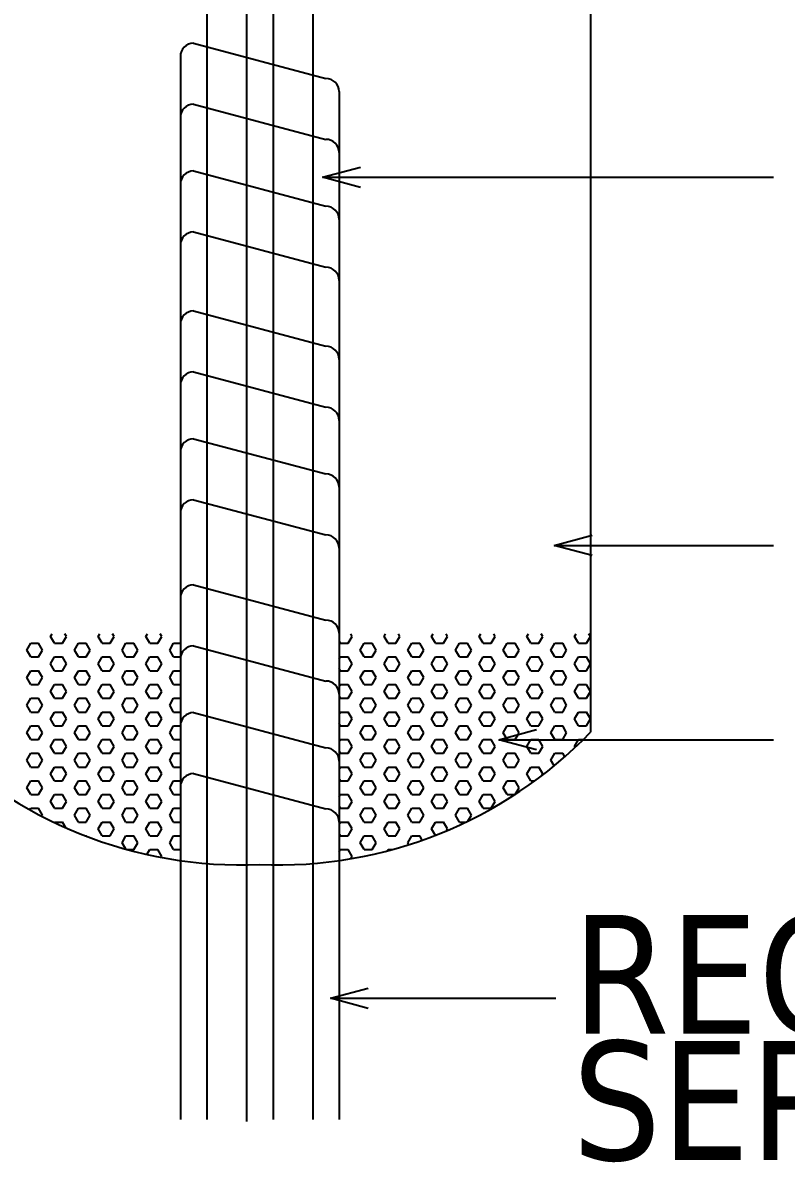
# Model space of a CAD drawing. Header units: metres. Extents: x 531 to 643, y 168 to 255.
# Drawn here: x 593.879 to 595.328, y 181.658 to 183.819 of the extents above; entities that cross this region are included whole.
import ezdxf

# ---------------------------------------------------------------- set-up
doc = ezdxf.new("R2010")
doc.units = ezdxf.units.M
doc.styles.add('JSC-Tahoma', font='tahoma.ttf')

# ---------------------------------------------------------------- blocks, each defined once
blk = doc.blocks.new('_Open30')
at = {"color": 0, "linetype": 'ByBlock', "lineweight": -2}
for p, q in [((-1, 0.267949), (0, 0)), ((0, 0), (-1, -0.267949)), ((0, 0), (-1, 0))]:
    blk.add_line(p, q, dxfattribs=at)

msp = doc.modelspace()

# ---------------------------------------------------------------- linework, layer by layer
at = {"lineweight": 25}
for p, q in [((594.2286, 184.8435, -1.4302), (594.2286, 181.7387, -1.4302)), ((594.3039, 184.8435, -1.4302), (594.3039, 181.7353, -1.4302)), ((594.3542, 184.7179, -1.4302), (594.3542, 181.7387, -1.4302)), ((594.4295, 184.7179, -1.4302), (594.4295, 181.7387, -1.4302)), ((594.9569, 184.4977, -1.4302), (594.9569, 182.4734, -1.4302)), ((594.2035, 183.7805, -1.4302), (594.4546, 183.7137, -1.4302)), ((594.1784, 183.7554, -1.4302), (594.1784, 181.7387, -1.4302)), ((594.4797, 183.6886, -1.4302), (594.4797, 181.7387, -1.4302)), ((594.2035, 183.6649, -1.4302), (594.4546, 183.5981, -1.4302)), ((594.2035, 183.5381, -1.4302), (594.4546, 183.4713, -1.4302)), ((594.2035, 183.4224, -1.4302), (594.4546, 183.3556, -1.4302)), ((594.2035, 183.2725, -1.4302), (594.4546, 183.2058, -1.4302)), ((594.2035, 183.1569, -1.4302), (594.4546, 183.0901, -1.4302)), ((594.2035, 183.0301, -1.4302), (594.4546, 182.9633, -1.4302)), ((594.2035, 182.9145, -1.4302), (594.4546, 182.8477, -1.4302)), ((594.2035, 182.753, -1.4302), (594.4546, 182.6862, -1.4302)), ((593.8868, 182.6292, -1.4302), (593.8944, 182.6423, -1.4302)), ((593.8944, 182.6423, -1.4302), (593.9094, 182.6423, -1.4302)), ((593.917, 182.6292, -1.4302), (593.9094, 182.6423, -1.4302)), ((593.932, 182.6553, -1.4302), (593.9349, 182.6602, -1.4302)), ((593.9396, 182.6423, -1.4302), (593.932, 182.6553, -1.4302)), ((593.9396, 182.6423, -1.4302), (593.9546, 182.6423, -1.4302)), ((593.9546, 182.6423, -1.4302), (593.9622, 182.6553, -1.4302)), ((593.9622, 182.6553, -1.4302), (593.9593, 182.6602, -1.4302)), ((593.9772, 182.6292, -1.4302), (593.9848, 182.6423, -1.4302)), ((593.9848, 182.6423, -1.4302), (593.9998, 182.6423, -1.4302)), ((594.0074, 182.6292, -1.4302), (593.9998, 182.6423, -1.4302)), ((594.0224, 182.6553, -1.4302), (594.0253, 182.6602, -1.4302)), ((594.03, 182.6423, -1.4302), (594.0224, 182.6553, -1.4302)), ((594.03, 182.6423, -1.4302), (594.045, 182.6423, -1.4302)), ((594.045, 182.6423, -1.4302), (594.0526, 182.6553, -1.4302)), ((594.0526, 182.6553, -1.4302), (594.0497, 182.6602, -1.4302)), ((594.0677, 182.6292, -1.4302), (594.0752, 182.6423, -1.4302)), ((594.0752, 182.6423, -1.4302), (594.0903, 182.6423, -1.4302)), ((594.0978, 182.6292, -1.4302), (594.0903, 182.6423, -1.4302)), ((594.1129, 182.6553, -1.4302), (594.1157, 182.6602, -1.4302)), ((594.1204, 182.6423, -1.4302), (594.1129, 182.6553, -1.4302)), ((594.1204, 182.6423, -1.4302), (594.1355, 182.6423, -1.4302)), ((594.1355, 182.6423, -1.4302), (594.143, 182.6553, -1.4302)), ((594.143, 182.6553, -1.4302), (594.1401, 182.6602, -1.4302)), ((594.1581, 182.6292, -1.4302), (594.1656, 182.6423, -1.4302)), ((594.1656, 182.6423, -1.4302), (594.1784, 182.6423, -1.4302)), ((594.482, 182.6423, -1.4302), (594.4797, 182.6463, -1.4302)), ((594.482, 182.6423, -1.4302), (594.4971, 182.6423, -1.4302)), ((594.4971, 182.6423, -1.4302), (594.5046, 182.6553, -1.4302)), ((594.5046, 182.6553, -1.4302), (594.5018, 182.6602, -1.4302)), ((594.5197, 182.6292, -1.4302), (594.5272, 182.6423, -1.4302)), ((594.5272, 182.6423, -1.4302), (594.5423, 182.6423, -1.4302)), ((594.5498, 182.6292, -1.4302), (594.5423, 182.6423, -1.4302)), ((594.5649, 182.6553, -1.4302), (594.5678, 182.6602, -1.4302)), ((594.5725, 182.6423, -1.4302), (594.5649, 182.6553, -1.4302)), ((594.5725, 182.6423, -1.4302), (594.5875, 182.6423, -1.4302)), ((594.5875, 182.6423, -1.4302), (594.5951, 182.6553, -1.4302)), ((594.5951, 182.6553, -1.4302), (594.5922, 182.6602, -1.4302)), ((594.6101, 182.6292, -1.4302), (594.6177, 182.6423, -1.4302)), ((594.6177, 182.6423, -1.4302), (594.6327, 182.6423, -1.4302)), ((594.6403, 182.6292, -1.4302), (594.6327, 182.6423, -1.4302)), ((594.6553, 182.6553, -1.4302), (594.6582, 182.6602, -1.4302)), ((594.6629, 182.6423, -1.4302), (594.6553, 182.6553, -1.4302)), ((594.6629, 182.6423, -1.4302), (594.6779, 182.6423, -1.4302)), ((594.6779, 182.6423, -1.4302), (594.6855, 182.6553, -1.4302)), ((594.6855, 182.6553, -1.4302), (594.6826, 182.6602, -1.4302)), ((594.7005, 182.6292, -1.4302), (594.7081, 182.6423, -1.4302)), ((594.7081, 182.6423, -1.4302), (594.7231, 182.6423, -1.4302)), ((594.7307, 182.6292, -1.4302), (594.7231, 182.6423, -1.4302)), ((594.7457, 182.6553, -1.4302), (594.7486, 182.6602, -1.4302)), ((594.7533, 182.6423, -1.4302), (594.7457, 182.6553, -1.4302)), ((594.7533, 182.6423, -1.4302), (594.7683, 182.6423, -1.4302)), ((594.7683, 182.6423, -1.4302), (594.7759, 182.6553, -1.4302)), ((594.7759, 182.6553, -1.4302), (594.773, 182.6602, -1.4302)), ((594.7909, 182.6292, -1.4302), (594.7985, 182.6423, -1.4302)), ((594.7985, 182.6423, -1.4302), (594.8136, 182.6423, -1.4302)), ((594.8211, 182.6292, -1.4302), (594.8136, 182.6423, -1.4302)), ((594.8362, 182.6553, -1.4302), (594.839, 182.6602, -1.4302)), ((594.8437, 182.6423, -1.4302), (594.8362, 182.6553, -1.4302)), ((594.8437, 182.6423, -1.4302), (594.8588, 182.6423, -1.4302)), ((594.8588, 182.6423, -1.4302), (594.8663, 182.6553, -1.4302)), ((594.8663, 182.6553, -1.4302), (594.8634, 182.6602, -1.4302)), ((594.8814, 182.6292, -1.4302), (594.8889, 182.6423, -1.4302)), ((594.8889, 182.6423, -1.4302), (594.904, 182.6423, -1.4302)), ((594.9115, 182.6292, -1.4302), (594.904, 182.6423, -1.4302)), ((594.9266, 182.6553, -1.4302), (594.9294, 182.6602, -1.4302)), ((594.9341, 182.6423, -1.4302), (594.9266, 182.6553, -1.4302)), ((594.9341, 182.6423, -1.4302), (594.9492, 182.6423, -1.4302)), ((594.9492, 182.6423, -1.4302), (594.9567, 182.6553, -1.4302)), ((594.9567, 182.6553, -1.4302), (594.9538, 182.6602, -1.4302)), ((593.8944, 182.6162, -1.4302), (593.8868, 182.6292, -1.4302)), ((593.9094, 182.6162, -1.4302), (593.917, 182.6292, -1.4302)), ((593.9848, 182.6162, -1.4302), (593.9772, 182.6292, -1.4302)), ((593.9998, 182.6162, -1.4302), (594.0074, 182.6292, -1.4302)), ((594.0752, 182.6162, -1.4302), (594.0677, 182.6292, -1.4302)), ((594.0903, 182.6162, -1.4302), (594.0978, 182.6292, -1.4302)), ((594.1656, 182.6162, -1.4302), (594.1581, 182.6292, -1.4302)), ((594.2035, 182.6374, -1.4302), (594.4546, 182.5706, -1.4302)), ((594.5272, 182.6162, -1.4302), (594.5197, 182.6292, -1.4302)), ((594.5423, 182.6162, -1.4302), (594.5498, 182.6292, -1.4302)), ((594.6177, 182.6162, -1.4302), (594.6101, 182.6292, -1.4302)), ((594.6327, 182.6162, -1.4302), (594.6403, 182.6292, -1.4302)), ((594.7081, 182.6162, -1.4302), (594.7005, 182.6292, -1.4302)), ((594.7231, 182.6162, -1.4302), (594.7307, 182.6292, -1.4302)), ((594.7985, 182.6162, -1.4302), (594.7909, 182.6292, -1.4302)), ((594.8136, 182.6162, -1.4302), (594.8211, 182.6292, -1.4302)), ((594.8889, 182.6162, -1.4302), (594.8814, 182.6292, -1.4302)), ((594.904, 182.6162, -1.4302), (594.9115, 182.6292, -1.4302)), ((593.8944, 182.6162, -1.4302), (593.9094, 182.6162, -1.4302)), ((593.932, 182.6031, -1.4302), (593.9396, 182.6162, -1.4302)), ((593.9396, 182.5901, -1.4302), (593.932, 182.6031, -1.4302)), ((593.9396, 182.6162, -1.4302), (593.9546, 182.6162, -1.4302)), ((593.9622, 182.6031, -1.4302), (593.9546, 182.6162, -1.4302)), ((593.9546, 182.5901, -1.4302), (593.9622, 182.6031, -1.4302)), ((593.9848, 182.6162, -1.4302), (593.9998, 182.6162, -1.4302)), ((594.0224, 182.6031, -1.4302), (594.03, 182.6162, -1.4302)), ((594.03, 182.5901, -1.4302), (594.0224, 182.6031, -1.4302)), ((594.03, 182.6162, -1.4302), (594.045, 182.6162, -1.4302)), ((594.0526, 182.6031, -1.4302), (594.045, 182.6162, -1.4302)), ((594.045, 182.5901, -1.4302), (594.0526, 182.6031, -1.4302)), ((594.0752, 182.6162, -1.4302), (594.0903, 182.6162, -1.4302)), ((594.1129, 182.6031, -1.4302), (594.1204, 182.6162, -1.4302)), ((594.1204, 182.5901, -1.4302), (594.1129, 182.6031, -1.4302)), ((594.1204, 182.6162, -1.4302), (594.1355, 182.6162, -1.4302)), ((594.143, 182.6031, -1.4302), (594.1355, 182.6162, -1.4302)), ((594.1355, 182.5901, -1.4302), (594.143, 182.6031, -1.4302)), ((594.1656, 182.6162, -1.4302), (594.1784, 182.6162, -1.4302)), ((594.4797, 182.6122, -1.4302), (594.482, 182.6162, -1.4302)), ((594.482, 182.6162, -1.4302), (594.4971, 182.6162, -1.4302)), ((594.5046, 182.6031, -1.4302), (594.4971, 182.6162, -1.4302)), ((594.4971, 182.5901, -1.4302), (594.5046, 182.6031, -1.4302)), ((594.5272, 182.6162, -1.4302), (594.5423, 182.6162, -1.4302)), ((594.5649, 182.6031, -1.4302), (594.5725, 182.6162, -1.4302)), ((594.5725, 182.5901, -1.4302), (594.5649, 182.6031, -1.4302)), ((594.5725, 182.6162, -1.4302), (594.5875, 182.6162, -1.4302)), ((594.5951, 182.6031, -1.4302), (594.5875, 182.6162, -1.4302)), ((594.5875, 182.5901, -1.4302), (594.5951, 182.6031, -1.4302)), ((594.6177, 182.6162, -1.4302), (594.6327, 182.6162, -1.4302)), ((594.6553, 182.6031, -1.4302), (594.6629, 182.6162, -1.4302)), ((594.6629, 182.5901, -1.4302), (594.6553, 182.6031, -1.4302)), ((594.6629, 182.6162, -1.4302), (594.6779, 182.6162, -1.4302)), ((594.6855, 182.6031, -1.4302), (594.6779, 182.6162, -1.4302)), ((594.6779, 182.5901, -1.4302), (594.6855, 182.6031, -1.4302)), ((594.7081, 182.6162, -1.4302), (594.7231, 182.6162, -1.4302)), ((594.7457, 182.6031, -1.4302), (594.7533, 182.6162, -1.4302)), ((594.7533, 182.5901, -1.4302), (594.7457, 182.6031, -1.4302)), ((594.7533, 182.6162, -1.4302), (594.7683, 182.6162, -1.4302)), ((594.7759, 182.6031, -1.4302), (594.7683, 182.6162, -1.4302)), ((594.7683, 182.5901, -1.4302), (594.7759, 182.6031, -1.4302)), ((594.7985, 182.6162, -1.4302), (594.8136, 182.6162, -1.4302)), ((594.8362, 182.6031, -1.4302), (594.8437, 182.6162, -1.4302)), ((594.8437, 182.5901, -1.4302), (594.8362, 182.6031, -1.4302)), ((594.8437, 182.6162, -1.4302), (594.8588, 182.6162, -1.4302)), ((594.8663, 182.6031, -1.4302), (594.8588, 182.6162, -1.4302)), ((594.8588, 182.5901, -1.4302), (594.8663, 182.6031, -1.4302)), ((594.8889, 182.6162, -1.4302), (594.904, 182.6162, -1.4302)), ((594.9266, 182.6031, -1.4302), (594.9341, 182.6162, -1.4302)), ((594.9341, 182.5901, -1.4302), (594.9266, 182.6031, -1.4302)), ((594.9341, 182.6162, -1.4302), (594.9492, 182.6162, -1.4302)), ((594.9567, 182.6031, -1.4302), (594.9492, 182.6162, -1.4302)), ((594.9492, 182.5901, -1.4302), (594.9567, 182.6031, -1.4302)), ((593.8868, 182.577, -1.4302), (593.8944, 182.5901, -1.4302)), ((593.8944, 182.564, -1.4302), (593.8868, 182.577, -1.4302)), ((593.8944, 182.5901, -1.4302), (593.9094, 182.5901, -1.4302)), ((593.917, 182.577, -1.4302), (593.9094, 182.5901, -1.4302)), ((593.9094, 182.564, -1.4302), (593.917, 182.577, -1.4302)), ((593.9396, 182.5901, -1.4302), (593.9546, 182.5901, -1.4302)), ((593.9772, 182.577, -1.4302), (593.9848, 182.5901, -1.4302)), ((593.9848, 182.564, -1.4302), (593.9772, 182.577, -1.4302)), ((593.9848, 182.5901, -1.4302), (593.9998, 182.5901, -1.4302)), ((594.0074, 182.577, -1.4302), (593.9998, 182.5901, -1.4302)), ((593.9998, 182.564, -1.4302), (594.0074, 182.577, -1.4302)), ((594.03, 182.5901, -1.4302), (594.045, 182.5901, -1.4302)), ((594.0677, 182.577, -1.4302), (594.0752, 182.5901, -1.4302)), ((594.0752, 182.564, -1.4302), (594.0677, 182.577, -1.4302)), ((594.0752, 182.5901, -1.4302), (594.0903, 182.5901, -1.4302)), ((594.0978, 182.577, -1.4302), (594.0903, 182.5901, -1.4302)), ((594.0903, 182.564, -1.4302), (594.0978, 182.577, -1.4302)), ((594.1204, 182.5901, -1.4302), (594.1355, 182.5901, -1.4302)), ((594.1581, 182.577, -1.4302), (594.1656, 182.5901, -1.4302)), ((594.1656, 182.564, -1.4302), (594.1581, 182.577, -1.4302)), ((594.1656, 182.5901, -1.4302), (594.1784, 182.5901, -1.4302)), ((594.482, 182.5901, -1.4302), (594.4797, 182.5941, -1.4302)), ((594.482, 182.5901, -1.4302), (594.4971, 182.5901, -1.4302)), ((594.5197, 182.577, -1.4302), (594.5272, 182.5901, -1.4302)), ((594.5272, 182.564, -1.4302), (594.5197, 182.577, -1.4302)), ((594.5272, 182.5901, -1.4302), (594.5423, 182.5901, -1.4302)), ((594.5498, 182.577, -1.4302), (594.5423, 182.5901, -1.4302)), ((594.5423, 182.564, -1.4302), (594.5498, 182.577, -1.4302)), ((594.5725, 182.5901, -1.4302), (594.5875, 182.5901, -1.4302)), ((594.6101, 182.577, -1.4302), (594.6177, 182.5901, -1.4302)), ((594.6177, 182.564, -1.4302), (594.6101, 182.577, -1.4302)), ((594.6177, 182.5901, -1.4302), (594.6327, 182.5901, -1.4302)), ((594.6403, 182.577, -1.4302), (594.6327, 182.5901, -1.4302)), ((594.6327, 182.564, -1.4302), (594.6403, 182.577, -1.4302)), ((594.6629, 182.5901, -1.4302), (594.6779, 182.5901, -1.4302)), ((594.7005, 182.577, -1.4302), (594.7081, 182.5901, -1.4302)), ((594.7081, 182.564, -1.4302), (594.7005, 182.577, -1.4302)), ((594.7081, 182.5901, -1.4302), (594.7231, 182.5901, -1.4302)), ((594.7307, 182.577, -1.4302), (594.7231, 182.5901, -1.4302)), ((594.7231, 182.564, -1.4302), (594.7307, 182.577, -1.4302)), ((594.7533, 182.5901, -1.4302), (594.7683, 182.5901, -1.4302)), ((594.7909, 182.577, -1.4302), (594.7985, 182.5901, -1.4302)), ((594.7985, 182.564, -1.4302), (594.7909, 182.577, -1.4302)), ((594.7985, 182.5901, -1.4302), (594.8136, 182.5901, -1.4302)), ((594.8211, 182.577, -1.4302), (594.8136, 182.5901, -1.4302)), ((594.8136, 182.564, -1.4302), (594.8211, 182.577, -1.4302)), ((594.8437, 182.5901, -1.4302), (594.8588, 182.5901, -1.4302)), ((594.8814, 182.577, -1.4302), (594.8889, 182.5901, -1.4302)), ((594.8889, 182.564, -1.4302), (594.8814, 182.577, -1.4302)), ((594.8889, 182.5901, -1.4302), (594.904, 182.5901, -1.4302)), ((594.9115, 182.577, -1.4302), (594.904, 182.5901, -1.4302)), ((594.904, 182.564, -1.4302), (594.9115, 182.577, -1.4302)), ((594.9341, 182.5901, -1.4302), (594.9492, 182.5901, -1.4302)), ((593.8944, 182.564, -1.4302), (593.9094, 182.564, -1.4302)), ((593.932, 182.5509, -1.4302), (593.9396, 182.564, -1.4302)), ((593.9396, 182.564, -1.4302), (593.9546, 182.564, -1.4302)), ((593.9622, 182.5509, -1.4302), (593.9546, 182.564, -1.4302)), ((593.9848, 182.564, -1.4302), (593.9998, 182.564, -1.4302)), ((594.0224, 182.5509, -1.4302), (594.03, 182.564, -1.4302)), ((594.03, 182.564, -1.4302), (594.045, 182.564, -1.4302)), ((594.0526, 182.5509, -1.4302), (594.045, 182.564, -1.4302)), ((594.0752, 182.564, -1.4302), (594.0903, 182.564, -1.4302)), ((594.1129, 182.5509, -1.4302), (594.1204, 182.564, -1.4302)), ((594.1204, 182.564, -1.4302), (594.1355, 182.564, -1.4302)), ((594.143, 182.5509, -1.4302), (594.1355, 182.564, -1.4302)), ((594.1656, 182.564, -1.4302), (594.1784, 182.564, -1.4302)), ((594.4797, 182.56, -1.4302), (594.482, 182.564, -1.4302)), ((594.482, 182.564, -1.4302), (594.4971, 182.564, -1.4302)), ((594.5046, 182.5509, -1.4302), (594.4971, 182.564, -1.4302)), ((594.5272, 182.564, -1.4302), (594.5423, 182.564, -1.4302)), ((594.5649, 182.5509, -1.4302), (594.5725, 182.564, -1.4302)), ((594.5725, 182.564, -1.4302), (594.5875, 182.564, -1.4302)), ((594.5951, 182.5509, -1.4302), (594.5875, 182.564, -1.4302)), ((594.6177, 182.564, -1.4302), (594.6327, 182.564, -1.4302)), ((594.6553, 182.5509, -1.4302), (594.6629, 182.564, -1.4302)), ((594.6629, 182.564, -1.4302), (594.6779, 182.564, -1.4302)), ((594.6855, 182.5509, -1.4302), (594.6779, 182.564, -1.4302)), ((594.7081, 182.564, -1.4302), (594.7231, 182.564, -1.4302)), ((594.7457, 182.5509, -1.4302), (594.7533, 182.564, -1.4302)), ((594.7533, 182.564, -1.4302), (594.7683, 182.564, -1.4302)), ((594.7759, 182.5509, -1.4302), (594.7683, 182.564, -1.4302)), ((594.7985, 182.564, -1.4302), (594.8136, 182.564, -1.4302)), ((594.8362, 182.5509, -1.4302), (594.8437, 182.564, -1.4302)), ((594.8437, 182.564, -1.4302), (594.8588, 182.564, -1.4302)), ((594.8663, 182.5509, -1.4302), (594.8588, 182.564, -1.4302)), ((594.8889, 182.564, -1.4302), (594.904, 182.564, -1.4302)), ((594.9266, 182.5509, -1.4302), (594.9341, 182.564, -1.4302)), ((594.9341, 182.564, -1.4302), (594.9492, 182.564, -1.4302)), ((594.9567, 182.5509, -1.4302), (594.9492, 182.564, -1.4302)), ((593.8868, 182.5248, -1.4302), (593.8944, 182.5379, -1.4302)), ((593.8944, 182.5379, -1.4302), (593.9094, 182.5379, -1.4302)), ((593.917, 182.5248, -1.4302), (593.9094, 182.5379, -1.4302)), ((593.9396, 182.5379, -1.4302), (593.932, 182.5509, -1.4302)), ((593.9396, 182.5379, -1.4302), (593.9546, 182.5379, -1.4302)), ((593.9546, 182.5379, -1.4302), (593.9622, 182.5509, -1.4302)), ((593.9772, 182.5248, -1.4302), (593.9848, 182.5379, -1.4302)), ((593.9848, 182.5379, -1.4302), (593.9998, 182.5379, -1.4302)), ((594.0074, 182.5248, -1.4302), (593.9998, 182.5379, -1.4302)), ((594.03, 182.5379, -1.4302), (594.0224, 182.5509, -1.4302)), ((594.03, 182.5379, -1.4302), (594.045, 182.5379, -1.4302)), ((594.045, 182.5379, -1.4302), (594.0526, 182.5509, -1.4302)), ((594.0677, 182.5248, -1.4302), (594.0752, 182.5379, -1.4302)), ((594.0752, 182.5379, -1.4302), (594.0903, 182.5379, -1.4302)), ((594.0978, 182.5248, -1.4302), (594.0903, 182.5379, -1.4302)), ((594.1204, 182.5379, -1.4302), (594.1129, 182.5509, -1.4302)), ((594.1204, 182.5379, -1.4302), (594.1355, 182.5379, -1.4302)), ((594.1355, 182.5379, -1.4302), (594.143, 182.5509, -1.4302)), ((594.1581, 182.5248, -1.4302), (594.1656, 182.5379, -1.4302)), ((594.1656, 182.5379, -1.4302), (594.1784, 182.5379, -1.4302)), ((594.482, 182.5379, -1.4302), (594.4797, 182.5419, -1.4302)), ((594.482, 182.5379, -1.4302), (594.4971, 182.5379, -1.4302)), ((594.4971, 182.5379, -1.4302), (594.5046, 182.5509, -1.4302)), ((594.5197, 182.5248, -1.4302), (594.5272, 182.5379, -1.4302)), ((594.5272, 182.5379, -1.4302), (594.5423, 182.5379, -1.4302)), ((594.5498, 182.5248, -1.4302), (594.5423, 182.5379, -1.4302)), ((594.5725, 182.5379, -1.4302), (594.5649, 182.5509, -1.4302)), ((594.5725, 182.5379, -1.4302), (594.5875, 182.5379, -1.4302)), ((594.5875, 182.5379, -1.4302), (594.5951, 182.5509, -1.4302)), ((594.6101, 182.5248, -1.4302), (594.6177, 182.5379, -1.4302)), ((594.6177, 182.5379, -1.4302), (594.6327, 182.5379, -1.4302)), ((594.6403, 182.5248, -1.4302), (594.6327, 182.5379, -1.4302)), ((594.6629, 182.5379, -1.4302), (594.6553, 182.5509, -1.4302)), ((594.6629, 182.5379, -1.4302), (594.6779, 182.5379, -1.4302)), ((594.6779, 182.5379, -1.4302), (594.6855, 182.5509, -1.4302)), ((594.7005, 182.5248, -1.4302), (594.7081, 182.5379, -1.4302)), ((594.7081, 182.5379, -1.4302), (594.7231, 182.5379, -1.4302)), ((594.7307, 182.5248, -1.4302), (594.7231, 182.5379, -1.4302)), ((594.7533, 182.5379, -1.4302), (594.7457, 182.5509, -1.4302)), ((594.7533, 182.5379, -1.4302), (594.7683, 182.5379, -1.4302)), ((594.7683, 182.5379, -1.4302), (594.7759, 182.5509, -1.4302)), ((594.7909, 182.5248, -1.4302), (594.7985, 182.5379, -1.4302)), ((594.7985, 182.5379, -1.4302), (594.8136, 182.5379, -1.4302)), ((594.8211, 182.5248, -1.4302), (594.8136, 182.5379, -1.4302)), ((594.8437, 182.5379, -1.4302), (594.8362, 182.5509, -1.4302)), ((594.8437, 182.5379, -1.4302), (594.8588, 182.5379, -1.4302)), ((594.8588, 182.5379, -1.4302), (594.8663, 182.5509, -1.4302)), ((594.8814, 182.5248, -1.4302), (594.8889, 182.5379, -1.4302)), ((594.8889, 182.5379, -1.4302), (594.904, 182.5379, -1.4302)), ((594.9115, 182.5248, -1.4302), (594.904, 182.5379, -1.4302)), ((594.9341, 182.5379, -1.4302), (594.9266, 182.5509, -1.4302)), ((594.9341, 182.5379, -1.4302), (594.9492, 182.5379, -1.4302)), ((594.9492, 182.5379, -1.4302), (594.9567, 182.5509, -1.4302)), ((593.8944, 182.5118, -1.4302), (593.8868, 182.5248, -1.4302)), ((593.8944, 182.5118, -1.4302), (593.9094, 182.5118, -1.4302)), ((593.9094, 182.5118, -1.4302), (593.917, 182.5248, -1.4302)), ((593.932, 182.4987, -1.4302), (593.9396, 182.5118, -1.4302)), ((593.9396, 182.5118, -1.4302), (593.9546, 182.5118, -1.4302)), ((593.9622, 182.4987, -1.4302), (593.9546, 182.5118, -1.4302)), ((593.9848, 182.5118, -1.4302), (593.9772, 182.5248, -1.4302)), ((593.9848, 182.5118, -1.4302), (593.9998, 182.5118, -1.4302)), ((593.9998, 182.5118, -1.4302), (594.0074, 182.5248, -1.4302)), ((594.0224, 182.4987, -1.4302), (594.03, 182.5118, -1.4302)), ((594.03, 182.5118, -1.4302), (594.045, 182.5118, -1.4302)), ((594.0526, 182.4987, -1.4302), (594.045, 182.5118, -1.4302)), ((594.0752, 182.5118, -1.4302), (594.0677, 182.5248, -1.4302)), ((594.0752, 182.5118, -1.4302), (594.0903, 182.5118, -1.4302)), ((594.0903, 182.5118, -1.4302), (594.0978, 182.5248, -1.4302)), ((594.1129, 182.4987, -1.4302), (594.1204, 182.5118, -1.4302)), ((594.1204, 182.5118, -1.4302), (594.1355, 182.5118, -1.4302)), ((594.143, 182.4987, -1.4302), (594.1355, 182.5118, -1.4302)), ((594.1656, 182.5118, -1.4302), (594.1581, 182.5248, -1.4302)), ((594.1656, 182.5118, -1.4302), (594.1784, 182.5118, -1.4302)), ((594.4797, 182.5078, -1.4302), (594.482, 182.5118, -1.4302)), ((594.482, 182.5118, -1.4302), (594.4971, 182.5118, -1.4302)), ((594.5046, 182.4987, -1.4302), (594.4971, 182.5118, -1.4302)), ((594.5272, 182.5118, -1.4302), (594.5197, 182.5248, -1.4302)), ((594.5272, 182.5118, -1.4302), (594.5423, 182.5118, -1.4302)), ((594.5423, 182.5118, -1.4302), (594.5498, 182.5248, -1.4302)), ((594.5649, 182.4987, -1.4302), (594.5725, 182.5118, -1.4302)), ((594.5725, 182.5118, -1.4302), (594.5875, 182.5118, -1.4302)), ((594.5951, 182.4987, -1.4302), (594.5875, 182.5118, -1.4302)), ((594.6177, 182.5118, -1.4302), (594.6101, 182.5248, -1.4302)), ((594.6177, 182.5118, -1.4302), (594.6327, 182.5118, -1.4302)), ((594.6327, 182.5118, -1.4302), (594.6403, 182.5248, -1.4302)), ((594.6553, 182.4987, -1.4302), (594.6629, 182.5118, -1.4302)), ((594.6629, 182.5118, -1.4302), (594.6779, 182.5118, -1.4302)), ((594.6855, 182.4987, -1.4302), (594.6779, 182.5118, -1.4302)), ((594.7081, 182.5118, -1.4302), (594.7005, 182.5248, -1.4302)), ((594.7081, 182.5118, -1.4302), (594.7231, 182.5118, -1.4302)), ((594.7231, 182.5118, -1.4302), (594.7307, 182.5248, -1.4302)), ((594.7457, 182.4987, -1.4302), (594.7533, 182.5118, -1.4302)), ((594.7533, 182.5118, -1.4302), (594.7683, 182.5118, -1.4302)), ((594.7759, 182.4987, -1.4302), (594.7683, 182.5118, -1.4302)), ((594.7985, 182.5118, -1.4302), (594.7909, 182.5248, -1.4302)), ((594.7985, 182.5118, -1.4302), (594.8136, 182.5118, -1.4302)), ((594.8136, 182.5118, -1.4302), (594.8211, 182.5248, -1.4302)), ((594.8362, 182.4987, -1.4302), (594.8437, 182.5118, -1.4302)), ((594.8437, 182.5118, -1.4302), (594.8588, 182.5118, -1.4302)), ((594.8663, 182.4987, -1.4302), (594.8588, 182.5118, -1.4302)), ((594.8889, 182.5118, -1.4302), (594.8814, 182.5248, -1.4302)), ((594.8889, 182.5118, -1.4302), (594.904, 182.5118, -1.4302)), ((594.904, 182.5118, -1.4302), (594.9115, 182.5248, -1.4302)), ((594.9266, 182.4987, -1.4302), (594.9341, 182.5118, -1.4302)), ((594.9341, 182.5118, -1.4302), (594.9492, 182.5118, -1.4302)), ((594.9567, 182.4987, -1.4302), (594.9492, 182.5118, -1.4302)), ((593.9396, 182.4857, -1.4302), (593.932, 182.4987, -1.4302)), ((593.9546, 182.4857, -1.4302), (593.9622, 182.4987, -1.4302)), ((594.03, 182.4857, -1.4302), (594.0224, 182.4987, -1.4302)), ((594.045, 182.4857, -1.4302), (594.0526, 182.4987, -1.4302)), ((594.1204, 182.4857, -1.4302), (594.1129, 182.4987, -1.4302)), ((594.1355, 182.4857, -1.4302), (594.143, 182.4987, -1.4302)), ((594.2035, 182.5106, -1.4302), (594.4546, 182.4438, -1.4302)), ((594.482, 182.4857, -1.4302), (594.4797, 182.4897, -1.4302)), ((594.4971, 182.4857, -1.4302), (594.5046, 182.4987, -1.4302)), ((594.5725, 182.4857, -1.4302), (594.5649, 182.4987, -1.4302)), ((594.5875, 182.4857, -1.4302), (594.5951, 182.4987, -1.4302)), ((594.6629, 182.4857, -1.4302), (594.6553, 182.4987, -1.4302)), ((594.6779, 182.4857, -1.4302), (594.6855, 182.4987, -1.4302)), ((594.7533, 182.4857, -1.4302), (594.7457, 182.4987, -1.4302)), ((594.7683, 182.4857, -1.4302), (594.7759, 182.4987, -1.4302)), ((594.8437, 182.4857, -1.4302), (594.8362, 182.4987, -1.4302)), ((594.8588, 182.4857, -1.4302), (594.8663, 182.4987, -1.4302)), ((594.9341, 182.4857, -1.4302), (594.9266, 182.4987, -1.4302)), ((594.9492, 182.4857, -1.4302), (594.9567, 182.4987, -1.4302)), ((593.8868, 182.4726, -1.4302), (593.8944, 182.4857, -1.4302)), ((593.8944, 182.4596, -1.4302), (593.8868, 182.4726, -1.4302)), ((593.8944, 182.4857, -1.4302), (593.9094, 182.4857, -1.4302)), ((593.917, 182.4726, -1.4302), (593.9094, 182.4857, -1.4302)), ((593.9094, 182.4596, -1.4302), (593.917, 182.4726, -1.4302)), ((593.9396, 182.4857, -1.4302), (593.9546, 182.4857, -1.4302)), ((593.9772, 182.4726, -1.4302), (593.9848, 182.4857, -1.4302)), ((593.9848, 182.4596, -1.4302), (593.9772, 182.4726, -1.4302)), ((593.9848, 182.4857, -1.4302), (593.9998, 182.4857, -1.4302)), ((594.0074, 182.4726, -1.4302), (593.9998, 182.4857, -1.4302)), ((593.9998, 182.4596, -1.4302), (594.0074, 182.4726, -1.4302)), ((594.03, 182.4857, -1.4302), (594.045, 182.4857, -1.4302)), ((594.0677, 182.4726, -1.4302), (594.0752, 182.4857, -1.4302)), ((594.0752, 182.4596, -1.4302), (594.0677, 182.4726, -1.4302)), ((594.0752, 182.4857, -1.4302), (594.0903, 182.4857, -1.4302)), ((594.0978, 182.4726, -1.4302), (594.0903, 182.4857, -1.4302)), ((594.0903, 182.4596, -1.4302), (594.0978, 182.4726, -1.4302)), ((594.1204, 182.4857, -1.4302), (594.1355, 182.4857, -1.4302)), ((594.1581, 182.4726, -1.4302), (594.1656, 182.4857, -1.4302)), ((594.1656, 182.4596, -1.4302), (594.1581, 182.4726, -1.4302)), ((594.1656, 182.4857, -1.4302), (594.1784, 182.4857, -1.4302)), ((594.482, 182.4857, -1.4302), (594.4971, 182.4857, -1.4302)), ((594.5197, 182.4726, -1.4302), (594.5272, 182.4857, -1.4302)), ((594.5272, 182.4596, -1.4302), (594.5197, 182.4726, -1.4302)), ((594.5272, 182.4857, -1.4302), (594.5423, 182.4857, -1.4302)), ((594.5498, 182.4726, -1.4302), (594.5423, 182.4857, -1.4302)), ((594.5423, 182.4596, -1.4302), (594.5498, 182.4726, -1.4302)), ((594.5725, 182.4857, -1.4302), (594.5875, 182.4857, -1.4302)), ((594.6101, 182.4726, -1.4302), (594.6177, 182.4857, -1.4302)), ((594.6177, 182.4596, -1.4302), (594.6101, 182.4726, -1.4302)), ((594.6177, 182.4857, -1.4302), (594.6327, 182.4857, -1.4302)), ((594.6403, 182.4726, -1.4302), (594.6327, 182.4857, -1.4302)), ((594.6327, 182.4596, -1.4302), (594.6403, 182.4726, -1.4302)), ((594.6629, 182.4857, -1.4302), (594.6779, 182.4857, -1.4302)), ((594.7005, 182.4726, -1.4302), (594.7081, 182.4857, -1.4302)), ((594.7081, 182.4596, -1.4302), (594.7005, 182.4726, -1.4302)), ((594.7081, 182.4857, -1.4302), (594.7231, 182.4857, -1.4302)), ((594.7307, 182.4726, -1.4302), (594.7231, 182.4857, -1.4302)), ((594.7231, 182.4596, -1.4302), (594.7307, 182.4726, -1.4302)), ((594.7533, 182.4857, -1.4302), (594.7683, 182.4857, -1.4302)), ((594.7909, 182.4726, -1.4302), (594.7985, 182.4857, -1.4302)), ((594.7985, 182.4596, -1.4302), (594.7909, 182.4726, -1.4302)), ((594.7985, 182.4857, -1.4302), (594.8136, 182.4857, -1.4302)), ((594.8211, 182.4726, -1.4302), (594.8136, 182.4857, -1.4302)), ((594.8136, 182.4596, -1.4302), (594.8211, 182.4726, -1.4302)), ((594.8437, 182.4857, -1.4302), (594.8588, 182.4857, -1.4302)), ((594.8814, 182.4726, -1.4302), (594.8889, 182.4857, -1.4302)), ((594.8889, 182.4596, -1.4302), (594.8814, 182.4726, -1.4302)), ((594.8889, 182.4857, -1.4302), (594.904, 182.4857, -1.4302)), ((594.9115, 182.4726, -1.4302), (594.904, 182.4857, -1.4302)), ((594.904, 182.4596, -1.4302), (594.9115, 182.4726, -1.4302)), ((594.9341, 182.4857, -1.4302), (594.9492, 182.4857, -1.4302)), ((593.8944, 182.4596, -1.4302), (593.9094, 182.4596, -1.4302)), ((593.932, 182.4465, -1.4302), (593.9396, 182.4596, -1.4302)), ((593.9396, 182.4335, -1.4302), (593.932, 182.4465, -1.4302)), ((593.9396, 182.4596, -1.4302), (593.9546, 182.4596, -1.4302)), ((593.9622, 182.4465, -1.4302), (593.9546, 182.4596, -1.4302)), ((593.9546, 182.4335, -1.4302), (593.9622, 182.4465, -1.4302)), ((593.9848, 182.4596, -1.4302), (593.9998, 182.4596, -1.4302)), ((594.0224, 182.4465, -1.4302), (594.03, 182.4596, -1.4302)), ((594.03, 182.4335, -1.4302), (594.0224, 182.4465, -1.4302)), ((594.03, 182.4596, -1.4302), (594.045, 182.4596, -1.4302)), ((594.0526, 182.4465, -1.4302), (594.045, 182.4596, -1.4302)), ((594.045, 182.4335, -1.4302), (594.0526, 182.4465, -1.4302)), ((594.0752, 182.4596, -1.4302), (594.0903, 182.4596, -1.4302)), ((594.1129, 182.4465, -1.4302), (594.1204, 182.4596, -1.4302)), ((594.1204, 182.4335, -1.4302), (594.1129, 182.4465, -1.4302)), ((594.1204, 182.4596, -1.4302), (594.1355, 182.4596, -1.4302)), ((594.143, 182.4465, -1.4302), (594.1355, 182.4596, -1.4302)), ((594.1355, 182.4335, -1.4302), (594.143, 182.4465, -1.4302)), ((594.1656, 182.4596, -1.4302), (594.1784, 182.4596, -1.4302)), ((594.4797, 182.4556, -1.4302), (594.482, 182.4596, -1.4302)), ((594.482, 182.4596, -1.4302), (594.4971, 182.4596, -1.4302)), ((594.5046, 182.4465, -1.4302), (594.4971, 182.4596, -1.4302)), ((594.4971, 182.4335, -1.4302), (594.5046, 182.4465, -1.4302)), ((594.5272, 182.4596, -1.4302), (594.5423, 182.4596, -1.4302)), ((594.5649, 182.4465, -1.4302), (594.5725, 182.4596, -1.4302)), ((594.5725, 182.4335, -1.4302), (594.5649, 182.4465, -1.4302)), ((594.5725, 182.4596, -1.4302), (594.5875, 182.4596, -1.4302)), ((594.5951, 182.4465, -1.4302), (594.5875, 182.4596, -1.4302)), ((594.5875, 182.4335, -1.4302), (594.5951, 182.4465, -1.4302)), ((594.6177, 182.4596, -1.4302), (594.6327, 182.4596, -1.4302)), ((594.6553, 182.4465, -1.4302), (594.6629, 182.4596, -1.4302)), ((594.6629, 182.4335, -1.4302), (594.6553, 182.4465, -1.4302)), ((594.6629, 182.4596, -1.4302), (594.6779, 182.4596, -1.4302)), ((594.6855, 182.4465, -1.4302), (594.6779, 182.4596, -1.4302)), ((594.6779, 182.4335, -1.4302), (594.6855, 182.4465, -1.4302)), ((594.7081, 182.4596, -1.4302), (594.7231, 182.4596, -1.4302)), ((594.7457, 182.4465, -1.4302), (594.7533, 182.4596, -1.4302)), ((594.7533, 182.4335, -1.4302), (594.7457, 182.4465, -1.4302)), ((594.7533, 182.4596, -1.4302), (594.7683, 182.4596, -1.4302)), ((594.7759, 182.4465, -1.4302), (594.7683, 182.4596, -1.4302)), ((594.7683, 182.4335, -1.4302), (594.7759, 182.4465, -1.4302)), ((594.7985, 182.4596, -1.4302), (594.8136, 182.4596, -1.4302)), ((594.8362, 182.4465, -1.4302), (594.8437, 182.4596, -1.4302)), ((594.8437, 182.4335, -1.4302), (594.8362, 182.4465, -1.4302)), ((594.8437, 182.4596, -1.4302), (594.8588, 182.4596, -1.4302)), ((594.8663, 182.4465, -1.4302), (594.8588, 182.4596, -1.4302)), ((594.8588, 182.4335, -1.4302), (594.8663, 182.4465, -1.4302)), ((594.8889, 182.4596, -1.4302), (594.904, 182.4596, -1.4302)), ((594.9266, 182.4465, -1.4302), (594.9341, 182.4596, -1.4302)), ((594.9276, 182.4447, -1.4302), (594.9266, 182.4465, -1.4302)), ((594.9341, 182.4596, -1.4302), (594.9432, 182.4596, -1.4302)), ((593.8868, 182.4204, -1.4302), (593.8944, 182.4335, -1.4302)), ((593.8944, 182.4335, -1.4302), (593.9094, 182.4335, -1.4302)), ((593.917, 182.4204, -1.4302), (593.9094, 182.4335, -1.4302)), ((593.9396, 182.4335, -1.4302), (593.9546, 182.4335, -1.4302)), ((593.9772, 182.4204, -1.4302), (593.9848, 182.4335, -1.4302)), ((593.9848, 182.4335, -1.4302), (593.9998, 182.4335, -1.4302)), ((594.0074, 182.4204, -1.4302), (593.9998, 182.4335, -1.4302)), ((594.03, 182.4335, -1.4302), (594.045, 182.4335, -1.4302)), ((594.0677, 182.4204, -1.4302), (594.0752, 182.4335, -1.4302)), ((594.0752, 182.4335, -1.4302), (594.0903, 182.4335, -1.4302)), ((594.0978, 182.4204, -1.4302), (594.0903, 182.4335, -1.4302)), ((594.1204, 182.4335, -1.4302), (594.1355, 182.4335, -1.4302)), ((594.1581, 182.4204, -1.4302), (594.1656, 182.4335, -1.4302)), ((594.1656, 182.4335, -1.4302), (594.1784, 182.4335, -1.4302)), ((594.482, 182.4335, -1.4302), (594.4797, 182.4375, -1.4302)), ((594.482, 182.4335, -1.4302), (594.4971, 182.4335, -1.4302)), ((594.5197, 182.4204, -1.4302), (594.5272, 182.4335, -1.4302)), ((594.5272, 182.4335, -1.4302), (594.5423, 182.4335, -1.4302)), ((594.5498, 182.4204, -1.4302), (594.5423, 182.4335, -1.4302)), ((594.5725, 182.4335, -1.4302), (594.5875, 182.4335, -1.4302)), ((594.6101, 182.4204, -1.4302), (594.6177, 182.4335, -1.4302)), ((594.6177, 182.4335, -1.4302), (594.6327, 182.4335, -1.4302)), ((594.6403, 182.4204, -1.4302), (594.6327, 182.4335, -1.4302)), ((594.6629, 182.4335, -1.4302), (594.6779, 182.4335, -1.4302)), ((594.7005, 182.4204, -1.4302), (594.7081, 182.4335, -1.4302)), ((594.7081, 182.4335, -1.4302), (594.7231, 182.4335, -1.4302)), ((594.7307, 182.4204, -1.4302), (594.7231, 182.4335, -1.4302)), ((594.7533, 182.4335, -1.4302), (594.7683, 182.4335, -1.4302)), ((594.7909, 182.4204, -1.4302), (594.7985, 182.4335, -1.4302)), ((594.7985, 182.4335, -1.4302), (594.8136, 182.4335, -1.4302)), ((594.8211, 182.4204, -1.4302), (594.8136, 182.4335, -1.4302)), ((594.8437, 182.4335, -1.4302), (594.8588, 182.4335, -1.4302)), ((594.8814, 182.4204, -1.4302), (594.8889, 182.4335, -1.4302)), ((594.8889, 182.4335, -1.4302), (594.904, 182.4335, -1.4302)), ((594.9078, 182.4267, -1.4302), (594.904, 182.4335, -1.4302)), ((593.8944, 182.4074, -1.4302), (593.8868, 182.4204, -1.4302)), ((593.8944, 182.4074, -1.4302), (593.9094, 182.4074, -1.4302)), ((593.9094, 182.4074, -1.4302), (593.917, 182.4204, -1.4302)), ((593.932, 182.3943, -1.4302), (593.9396, 182.4074, -1.4302)), ((593.9396, 182.4074, -1.4302), (593.9546, 182.4074, -1.4302)), ((593.9622, 182.3943, -1.4302), (593.9546, 182.4074, -1.4302)), ((593.9848, 182.4074, -1.4302), (593.9772, 182.4204, -1.4302)), ((593.9848, 182.4074, -1.4302), (593.9998, 182.4074, -1.4302)), ((593.9998, 182.4074, -1.4302), (594.0074, 182.4204, -1.4302)), ((594.0224, 182.3943, -1.4302), (594.03, 182.4074, -1.4302)), ((594.03, 182.4074, -1.4302), (594.045, 182.4074, -1.4302)), ((594.0526, 182.3943, -1.4302), (594.045, 182.4074, -1.4302)), ((594.0752, 182.4074, -1.4302), (594.0677, 182.4204, -1.4302)), ((594.0752, 182.4074, -1.4302), (594.0903, 182.4074, -1.4302)), ((594.0903, 182.4074, -1.4302), (594.0978, 182.4204, -1.4302)), ((594.1129, 182.3943, -1.4302), (594.1204, 182.4074, -1.4302)), ((594.1204, 182.4074, -1.4302), (594.1355, 182.4074, -1.4302)), ((594.143, 182.3943, -1.4302), (594.1355, 182.4074, -1.4302)), ((594.1656, 182.4074, -1.4302), (594.1581, 182.4204, -1.4302)), ((594.1656, 182.4074, -1.4302), (594.1784, 182.4074, -1.4302)), ((594.4797, 182.4034, -1.4302), (594.482, 182.4074, -1.4302)), ((594.482, 182.4074, -1.4302), (594.4971, 182.4074, -1.4302)), ((594.5046, 182.3943, -1.4302), (594.4971, 182.4074, -1.4302)), ((594.5272, 182.4074, -1.4302), (594.5197, 182.4204, -1.4302)), ((594.5272, 182.4074, -1.4302), (594.5423, 182.4074, -1.4302)), ((594.5423, 182.4074, -1.4302), (594.5498, 182.4204, -1.4302)), ((594.5649, 182.3943, -1.4302), (594.5725, 182.4074, -1.4302)), ((594.5725, 182.4074, -1.4302), (594.5875, 182.4074, -1.4302)), ((594.5951, 182.3943, -1.4302), (594.5875, 182.4074, -1.4302)), ((594.6177, 182.4074, -1.4302), (594.6101, 182.4204, -1.4302)), ((594.6177, 182.4074, -1.4302), (594.6327, 182.4074, -1.4302)), ((594.6327, 182.4074, -1.4302), (594.6403, 182.4204, -1.4302)), ((594.6553, 182.3943, -1.4302), (594.6629, 182.4074, -1.4302)), ((594.6629, 182.4074, -1.4302), (594.6779, 182.4074, -1.4302)), ((594.6855, 182.3943, -1.4302), (594.6779, 182.4074, -1.4302)), ((594.7081, 182.4074, -1.4302), (594.7005, 182.4204, -1.4302)), ((594.7081, 182.4074, -1.4302), (594.7231, 182.4074, -1.4302)), ((594.7231, 182.4074, -1.4302), (594.7307, 182.4204, -1.4302)), ((594.7457, 182.3943, -1.4302), (594.7533, 182.4074, -1.4302)), ((594.7533, 182.4074, -1.4302), (594.7683, 182.4074, -1.4302)), ((594.7759, 182.3943, -1.4302), (594.7683, 182.4074, -1.4302)), ((594.7985, 182.4074, -1.4302), (594.7909, 182.4204, -1.4302)), ((594.7985, 182.4074, -1.4302), (594.8136, 182.4074, -1.4302)), ((594.8136, 182.4074, -1.4302), (594.8211, 182.4204, -1.4302)), ((594.8362, 182.3943, -1.4302), (594.8437, 182.4074, -1.4302)), ((594.8437, 182.4074, -1.4302), (594.8588, 182.4074, -1.4302)), ((594.8663, 182.3943, -1.4302), (594.8588, 182.4074, -1.4302)), ((594.8876, 182.4096, -1.4302), (594.8814, 182.4204, -1.4302)), ((593.9396, 182.3813, -1.4302), (593.932, 182.3943, -1.4302)), ((593.9546, 182.3813, -1.4302), (593.9622, 182.3943, -1.4302)), ((594.03, 182.3813, -1.4302), (594.0224, 182.3943, -1.4302)), ((594.045, 182.3813, -1.4302), (594.0526, 182.3943, -1.4302)), ((594.1204, 182.3813, -1.4302), (594.1129, 182.3943, -1.4302)), ((594.1355, 182.3813, -1.4302), (594.143, 182.3943, -1.4302)), ((594.2035, 182.3949, -1.4302), (594.4546, 182.3281, -1.4302)), ((594.482, 182.3813, -1.4302), (594.4797, 182.3853, -1.4302)), ((594.4971, 182.3813, -1.4302), (594.5046, 182.3943, -1.4302)), ((594.5725, 182.3813, -1.4302), (594.5649, 182.3943, -1.4302)), ((594.5875, 182.3813, -1.4302), (594.5951, 182.3943, -1.4302)), ((594.6629, 182.3813, -1.4302), (594.6553, 182.3943, -1.4302)), ((594.6779, 182.3813, -1.4302), (594.6855, 182.3943, -1.4302)), ((594.7533, 182.3813, -1.4302), (594.7457, 182.3943, -1.4302)), ((594.7683, 182.3813, -1.4302), (594.7759, 182.3943, -1.4302)), ((594.8437, 182.3813, -1.4302), (594.8362, 182.3943, -1.4302)), ((594.8645, 182.3913, -1.4302), (594.8663, 182.3943, -1.4302)), ((593.8868, 182.3682, -1.4302), (593.8944, 182.3813, -1.4302)), ((593.8944, 182.3552, -1.4302), (593.8868, 182.3682, -1.4302)), ((593.8944, 182.3813, -1.4302), (593.9094, 182.3813, -1.4302)), ((593.917, 182.3682, -1.4302), (593.9094, 182.3813, -1.4302)), ((593.9094, 182.3552, -1.4302), (593.917, 182.3682, -1.4302)), ((593.9396, 182.3813, -1.4302), (593.9546, 182.3813, -1.4302)), ((593.9772, 182.3682, -1.4302), (593.9848, 182.3813, -1.4302)), ((593.9848, 182.3552, -1.4302), (593.9772, 182.3682, -1.4302)), ((593.9848, 182.3813, -1.4302), (593.9998, 182.3813, -1.4302)), ((594.0074, 182.3682, -1.4302), (593.9998, 182.3813, -1.4302)), ((593.9998, 182.3552, -1.4302), (594.0074, 182.3682, -1.4302)), ((594.03, 182.3813, -1.4302), (594.045, 182.3813, -1.4302)), ((594.0677, 182.3682, -1.4302), (594.0752, 182.3813, -1.4302)), ((594.0752, 182.3552, -1.4302), (594.0677, 182.3682, -1.4302)), ((594.0752, 182.3813, -1.4302), (594.0903, 182.3813, -1.4302)), ((594.0978, 182.3682, -1.4302), (594.0903, 182.3813, -1.4302)), ((594.0903, 182.3552, -1.4302), (594.0978, 182.3682, -1.4302)), ((594.1204, 182.3813, -1.4302), (594.1355, 182.3813, -1.4302)), ((594.1581, 182.3682, -1.4302), (594.1656, 182.3813, -1.4302)), ((594.1656, 182.3552, -1.4302), (594.1581, 182.3682, -1.4302)), ((594.1656, 182.3813, -1.4302), (594.1784, 182.3813, -1.4302)), ((594.482, 182.3813, -1.4302), (594.4971, 182.3813, -1.4302)), ((594.5197, 182.3682, -1.4302), (594.5272, 182.3813, -1.4302)), ((594.5272, 182.3552, -1.4302), (594.5197, 182.3682, -1.4302)), ((594.5272, 182.3813, -1.4302), (594.5423, 182.3813, -1.4302)), ((594.5498, 182.3682, -1.4302), (594.5423, 182.3813, -1.4302)), ((594.5423, 182.3552, -1.4302), (594.5498, 182.3682, -1.4302)), ((594.5725, 182.3813, -1.4302), (594.5875, 182.3813, -1.4302)), ((594.6101, 182.3682, -1.4302), (594.6177, 182.3813, -1.4302)), ((594.6177, 182.3552, -1.4302), (594.6101, 182.3682, -1.4302)), ((594.6177, 182.3813, -1.4302), (594.6327, 182.3813, -1.4302)), ((594.6403, 182.3682, -1.4302), (594.6327, 182.3813, -1.4302)), ((594.6327, 182.3552, -1.4302), (594.6403, 182.3682, -1.4302)), ((594.6629, 182.3813, -1.4302), (594.6779, 182.3813, -1.4302)), ((594.7005, 182.3682, -1.4302), (594.7081, 182.3813, -1.4302)), ((594.7081, 182.3552, -1.4302), (594.7005, 182.3682, -1.4302)), ((594.7081, 182.3813, -1.4302), (594.7231, 182.3813, -1.4302)), ((594.7307, 182.3682, -1.4302), (594.7231, 182.3813, -1.4302)), ((594.7231, 182.3552, -1.4302), (594.7307, 182.3682, -1.4302)), ((594.7533, 182.3813, -1.4302), (594.7683, 182.3813, -1.4302)), ((594.7909, 182.3682, -1.4302), (594.7985, 182.3813, -1.4302)), ((594.7985, 182.3552, -1.4302), (594.7909, 182.3682, -1.4302)), ((594.7985, 182.3813, -1.4302), (594.8136, 182.3813, -1.4302)), ((594.8211, 182.3682, -1.4302), (594.8136, 182.3813, -1.4302)), ((594.8137, 182.3554, -1.4302), (594.8211, 182.3682, -1.4302)), ((594.8437, 182.3813, -1.4302), (594.8512, 182.3813, -1.4302)), ((593.8944, 182.3552, -1.4302), (593.9094, 182.3552, -1.4302)), ((593.932, 182.3421, -1.4302), (593.9396, 182.3552, -1.4302)), ((593.9396, 182.3291, -1.4302), (593.932, 182.3421, -1.4302)), ((593.9396, 182.3552, -1.4302), (593.9546, 182.3552, -1.4302)), ((593.9622, 182.3421, -1.4302), (593.9546, 182.3552, -1.4302)), ((593.9546, 182.3291, -1.4302), (593.9622, 182.3421, -1.4302)), ((593.9848, 182.3552, -1.4302), (593.9998, 182.3552, -1.4302)), ((594.0224, 182.3421, -1.4302), (594.03, 182.3552, -1.4302)), ((594.03, 182.3291, -1.4302), (594.0224, 182.3421, -1.4302)), ((594.03, 182.3552, -1.4302), (594.045, 182.3552, -1.4302)), ((594.0526, 182.3421, -1.4302), (594.045, 182.3552, -1.4302)), ((594.045, 182.3291, -1.4302), (594.0526, 182.3421, -1.4302)), ((594.0752, 182.3552, -1.4302), (594.0903, 182.3552, -1.4302)), ((594.1129, 182.3421, -1.4302), (594.1204, 182.3552, -1.4302)), ((594.1204, 182.3291, -1.4302), (594.1129, 182.3421, -1.4302)), ((594.1204, 182.3552, -1.4302), (594.1355, 182.3552, -1.4302)), ((594.143, 182.3421, -1.4302), (594.1355, 182.3552, -1.4302)), ((594.1355, 182.3291, -1.4302), (594.143, 182.3421, -1.4302)), ((594.1656, 182.3552, -1.4302), (594.1784, 182.3552, -1.4302)), ((594.4797, 182.3512, -1.4302), (594.482, 182.3552, -1.4302)), ((594.482, 182.3552, -1.4302), (594.4971, 182.3552, -1.4302)), ((594.5046, 182.3421, -1.4302), (594.4971, 182.3552, -1.4302)), ((594.4971, 182.3291, -1.4302), (594.5046, 182.3421, -1.4302)), ((594.5272, 182.3552, -1.4302), (594.5423, 182.3552, -1.4302)), ((594.5649, 182.3421, -1.4302), (594.5725, 182.3552, -1.4302)), ((594.5725, 182.3291, -1.4302), (594.5649, 182.3421, -1.4302)), ((594.5725, 182.3552, -1.4302), (594.5875, 182.3552, -1.4302)), ((594.5951, 182.3421, -1.4302), (594.5875, 182.3552, -1.4302)), ((594.5875, 182.3291, -1.4302), (594.5951, 182.3421, -1.4302)), ((594.6177, 182.3552, -1.4302), (594.6327, 182.3552, -1.4302)), ((594.6553, 182.3421, -1.4302), (594.6629, 182.3552, -1.4302)), ((594.6629, 182.3291, -1.4302), (594.6553, 182.3421, -1.4302)), ((594.6629, 182.3552, -1.4302), (594.6779, 182.3552, -1.4302)), ((594.6855, 182.3421, -1.4302), (594.6779, 182.3552, -1.4302)), ((594.6779, 182.3291, -1.4302), (594.6855, 182.3421, -1.4302)), ((594.7081, 182.3552, -1.4302), (594.7231, 182.3552, -1.4302)), ((594.7457, 182.3421, -1.4302), (594.7533, 182.3552, -1.4302)), ((594.7533, 182.3291, -1.4302), (594.7457, 182.3421, -1.4302)), ((594.7533, 182.3552, -1.4302), (594.7683, 182.3552, -1.4302)), ((594.7759, 182.3421, -1.4302), (594.7683, 182.3552, -1.4302)), ((594.7683, 182.3291, -1.4302), (594.7759, 182.3421, -1.4302)), ((594.7985, 182.3552, -1.4302), (594.8133, 182.3552, -1.4302)), ((593.8927, 182.3262, -1.4302), (593.8944, 182.3291, -1.4302)), ((593.8944, 182.3291, -1.4302), (593.9094, 182.3291, -1.4302)), ((593.917, 182.316, -1.4302), (593.9094, 182.3291, -1.4302)), ((593.9396, 182.3291, -1.4302), (593.9546, 182.3291, -1.4302)), ((593.9772, 182.316, -1.4302), (593.9848, 182.3291, -1.4302)), ((593.9848, 182.3291, -1.4302), (593.9998, 182.3291, -1.4302)), ((594.0074, 182.316, -1.4302), (593.9998, 182.3291, -1.4302)), ((594.03, 182.3291, -1.4302), (594.045, 182.3291, -1.4302)), ((594.0677, 182.316, -1.4302), (594.0752, 182.3291, -1.4302)), ((594.0752, 182.3291, -1.4302), (594.0903, 182.3291, -1.4302)), ((594.0978, 182.316, -1.4302), (594.0903, 182.3291, -1.4302)), ((594.1204, 182.3291, -1.4302), (594.1355, 182.3291, -1.4302)), ((594.1581, 182.316, -1.4302), (594.1656, 182.3291, -1.4302)), ((594.1656, 182.3291, -1.4302), (594.1784, 182.3291, -1.4302)), ((594.482, 182.3291, -1.4302), (594.4797, 182.3331, -1.4302)), ((594.482, 182.3291, -1.4302), (594.4971, 182.3291, -1.4302)), ((594.5197, 182.316, -1.4302), (594.5272, 182.3291, -1.4302)), ((594.5272, 182.3291, -1.4302), (594.5423, 182.3291, -1.4302)), ((594.5498, 182.316, -1.4302), (594.5423, 182.3291, -1.4302)), ((594.5725, 182.3291, -1.4302), (594.5875, 182.3291, -1.4302)), ((594.6101, 182.316, -1.4302), (594.6177, 182.3291, -1.4302)), ((594.6177, 182.3291, -1.4302), (594.6327, 182.3291, -1.4302)), ((594.6403, 182.316, -1.4302), (594.6327, 182.3291, -1.4302)), ((594.6629, 182.3291, -1.4302), (594.6779, 182.3291, -1.4302)), ((594.7005, 182.316, -1.4302), (594.7081, 182.3291, -1.4302)), ((594.7081, 182.3291, -1.4302), (594.7231, 182.3291, -1.4302)), ((594.7307, 182.316, -1.4302), (594.7231, 182.3291, -1.4302)), ((594.7533, 182.3291, -1.4302), (594.7683, 182.3291, -1.4302)), ((593.9157, 182.3139, -1.4302), (593.917, 182.316, -1.4302)), ((593.9392, 182.3022, -1.4302), (593.9396, 182.303, -1.4302)), ((593.9396, 182.303, -1.4302), (593.9546, 182.303, -1.4302)), ((593.9608, 182.2923, -1.4302), (593.9546, 182.303, -1.4302)), ((593.9848, 182.303, -1.4302), (593.9772, 182.316, -1.4302)), ((593.9848, 182.303, -1.4302), (593.9998, 182.303, -1.4302)), ((593.9998, 182.303, -1.4302), (594.0074, 182.316, -1.4302)), ((594.0224, 182.2899, -1.4302), (594.03, 182.303, -1.4302)), ((594.03, 182.303, -1.4302), (594.045, 182.303, -1.4302)), ((594.0526, 182.2899, -1.4302), (594.045, 182.303, -1.4302)), ((594.0752, 182.303, -1.4302), (594.0677, 182.316, -1.4302)), ((594.0752, 182.303, -1.4302), (594.0903, 182.303, -1.4302)), ((594.0903, 182.303, -1.4302), (594.0978, 182.316, -1.4302)), ((594.1129, 182.2899, -1.4302), (594.1204, 182.303, -1.4302)), ((594.1204, 182.303, -1.4302), (594.1355, 182.303, -1.4302)), ((594.143, 182.2899, -1.4302), (594.1355, 182.303, -1.4302)), ((594.1656, 182.303, -1.4302), (594.1581, 182.316, -1.4302)), ((594.1656, 182.303, -1.4302), (594.1784, 182.303, -1.4302)), ((594.4797, 182.299, -1.4302), (594.482, 182.303, -1.4302)), ((594.482, 182.303, -1.4302), (594.4971, 182.303, -1.4302)), ((594.5046, 182.2899, -1.4302), (594.4971, 182.303, -1.4302)), ((594.5272, 182.303, -1.4302), (594.5197, 182.316, -1.4302)), ((594.5272, 182.303, -1.4302), (594.5423, 182.303, -1.4302)), ((594.5423, 182.303, -1.4302), (594.5498, 182.316, -1.4302)), ((594.5649, 182.2899, -1.4302), (594.5725, 182.303, -1.4302)), ((594.5725, 182.303, -1.4302), (594.5875, 182.303, -1.4302)), ((594.5951, 182.2899, -1.4302), (594.5875, 182.303, -1.4302)), ((594.6177, 182.303, -1.4302), (594.6101, 182.316, -1.4302)), ((594.6177, 182.303, -1.4302), (594.6327, 182.303, -1.4302)), ((594.6327, 182.303, -1.4302), (594.6403, 182.316, -1.4302)), ((594.6553, 182.2899, -1.4302), (594.6629, 182.303, -1.4302)), ((594.6629, 182.303, -1.4302), (594.6779, 182.303, -1.4302)), ((594.6855, 182.2899, -1.4302), (594.6779, 182.303, -1.4302)), ((594.7081, 182.303, -1.4302), (594.7005, 182.316, -1.4302)), ((594.7081, 182.303, -1.4302), (594.7204, 182.303, -1.4302)), ((594.7242, 182.3048, -1.4302), (594.7307, 182.316, -1.4302)), ((593.9981, 182.2769, -1.4302), (593.9998, 182.2769, -1.4302)), ((594.0003, 182.276, -1.4302), (593.9998, 182.2769, -1.4302)), ((594.03, 182.2769, -1.4302), (594.0224, 182.2899, -1.4302)), ((594.03, 182.2769, -1.4302), (594.045, 182.2769, -1.4302)), ((594.045, 182.2769, -1.4302), (594.0526, 182.2899, -1.4302)), ((594.0677, 182.2638, -1.4302), (594.0752, 182.2769, -1.4302)), ((594.0752, 182.2769, -1.4302), (594.0903, 182.2769, -1.4302)), ((594.0978, 182.2638, -1.4302), (594.0903, 182.2769, -1.4302)), ((594.1204, 182.2769, -1.4302), (594.1129, 182.2899, -1.4302)), ((594.1204, 182.2769, -1.4302), (594.1355, 182.2769, -1.4302)), ((594.1355, 182.2769, -1.4302), (594.143, 182.2899, -1.4302)), ((594.1581, 182.2638, -1.4302), (594.1656, 182.2769, -1.4302)), ((594.1656, 182.2769, -1.4302), (594.1784, 182.2769, -1.4302)), ((594.482, 182.2769, -1.4302), (594.4797, 182.2809, -1.4302)), ((594.482, 182.2769, -1.4302), (594.4971, 182.2769, -1.4302)), ((594.4971, 182.2769, -1.4302), (594.5046, 182.2899, -1.4302)), ((594.5197, 182.2638, -1.4302), (594.5272, 182.2769, -1.4302)), ((594.5272, 182.2769, -1.4302), (594.5423, 182.2769, -1.4302)), ((594.5498, 182.2638, -1.4302), (594.5423, 182.2769, -1.4302)), ((594.5725, 182.2769, -1.4302), (594.5649, 182.2899, -1.4302)), ((594.5725, 182.2769, -1.4302), (594.5875, 182.2769, -1.4302)), ((594.5875, 182.2769, -1.4302), (594.5951, 182.2899, -1.4302)), ((594.6101, 182.2638, -1.4302), (594.6177, 182.2769, -1.4302)), ((594.6177, 182.2769, -1.4302), (594.6327, 182.2769, -1.4302)), ((594.6375, 182.2686, -1.4302), (594.6327, 182.2769, -1.4302)), ((594.6623, 182.2778, -1.4302), (594.6553, 182.2899, -1.4302)), ((594.6834, 182.2863, -1.4302), (594.6855, 182.2899, -1.4302)), ((594.0747, 182.2516, -1.4302), (594.0677, 182.2638, -1.4302)), ((594.0903, 182.2508, -1.4302), (594.0978, 182.2638, -1.4302)), ((594.1656, 182.2508, -1.4302), (594.1581, 182.2638, -1.4302)), ((594.5272, 182.2508, -1.4302), (594.5197, 182.2638, -1.4302)), ((594.5423, 182.2508, -1.4302), (594.5498, 182.2638, -1.4302)), ((594.6122, 182.2601, -1.4302), (594.6101, 182.2638, -1.4302)), ((594.0777, 182.2508, -1.4302), (594.0903, 182.2508, -1.4302)), ((594.115, 182.2415, -1.4302), (594.1204, 182.2508, -1.4302)), ((594.1204, 182.2508, -1.4302), (594.1355, 182.2508, -1.4302)), ((594.143, 182.2377, -1.4302), (594.1355, 182.2508, -1.4302)), ((594.142, 182.2359, -1.4302), (594.143, 182.2377, -1.4302)), ((594.1656, 182.2508, -1.4302), (594.1784, 182.2508, -1.4302)), ((594.4797, 182.2468, -1.4302), (594.482, 182.2508, -1.4302)), ((594.482, 182.2508, -1.4302), (594.4971, 182.2508, -1.4302)), ((594.5046, 182.2377, -1.4302), (594.4971, 182.2508, -1.4302)), ((594.5022, 182.2334, -1.4302), (594.5046, 182.2377, -1.4302)), ((594.5272, 182.2508, -1.4302), (594.5423, 182.2508, -1.4302)), ((594.571, 182.2483, -1.4302), (594.5725, 182.2508, -1.4302)), ((594.5725, 182.2508, -1.4302), (594.5804, 182.2508, -1.4302))]:
    msp.add_line(p, q, dxfattribs=at)
at = {"lineweight": 25, "ltscale": 1000, "elevation": -1.4302}
for points in [[(594.52, 183.5263), (595.3039, 183.5263)], [(594.9597, 182.8279), (595.3039, 182.8279)], [(594.8544, 182.4591), (595.3039, 182.4591)], [(594.5349, 181.9688), (594.891, 181.9688)]]:
    msp.add_lwpolyline(points, dxfattribs=at)
at = {"lineweight": 25}
for centre, radius, start, end in [((594.2035, 183.7554, -1.4302), 0.0251, 90, 180), ((594.4546, 183.6886, -1.4302), 0.0251, 0, 90), ((594.2035, 183.6398, -1.4302), 0.0251, 90, 180), ((594.4546, 183.573, -1.4302), 0.0251, 0, 90), ((594.2035, 183.513, -1.4302), 0.0251, 90, 180), ((594.4546, 183.4462, -1.4302), 0.0251, 0, 90), ((594.2035, 183.3973, -1.4302), 0.0251, 90, 180), ((594.4546, 183.3305, -1.4302), 0.0251, 0, 90), ((594.2035, 183.2474, -1.4302), 0.0251, 90, 180), ((594.4546, 183.1806, -1.4302), 0.0251, 0, 90), ((594.2035, 183.1318, -1.4302), 0.0251, 90, 180), ((594.4546, 183.065, -1.4302), 0.0251, 0, 90), ((594.2035, 183.005, -1.4302), 0.0251, 90, 180), ((594.4546, 182.9382, -1.4302), 0.0251, 0, 90), ((594.2035, 182.8893, -1.4302), 0.0251, 90, 180), ((594.4546, 182.8226, -1.4302), 0.0251, 0, 90), ((594.2035, 182.7279, -1.4302), 0.0251, 90, 180), ((594.4546, 182.6611, -1.4302), 0.0251, 0, 90), ((594.2035, 182.6123, -1.4302), 0.0251, 90, 180), ((594.4546, 182.5455, -1.4302), 0.0251, 0, 90), ((594.2035, 182.4855, -1.4302), 0.0251, 90, 180), ((594.2953, 183.0483, -1.4302), 0.8267, 224.0569, 272.3403), ((594.3628, 183.0483, -1.4302), 0.8267, 267.6597, 315.9431), ((594.4546, 182.4187, -1.4302), 0.0251, 0, 90), ((594.2035, 182.3698, -1.4302), 0.0251, 90, 180), ((594.4546, 182.303, -1.4302), 0.0251, 0, 90)]:
    msp.add_arc(centre, radius, start, end, dxfattribs=at)

# ---------------------------------------------------------------- block references
at = {"lineweight": 25, "ltscale": 1000, "xscale": 0.0717886709706366, "yscale": 0.0717886709706366, "zscale": 0.0717886709706366, "rotation": 180}
for p in [(594.4482, 183.5263, -1.4302), (594.8879, 182.8279, -1.4302), (594.7826, 182.4591, -1.4302), (594.4631, 181.9688, -1.4302)]:
    msp.add_blockref('_Open30', p, dxfattribs=at)

# ---------------------------------------------------------------- texts
at = {"lineweight": 25, "style": 'JSC-Tahoma'}
for s, p in [('RECHARGE CUM', (594.922, 181.9014)), ('SERVICE BOREWELL', (594.922, 181.6622))]:
    msp.add_text(s, height=0.225608, dxfattribs=at).set_placement(p)

doc.saveas('drawing.dxf')
